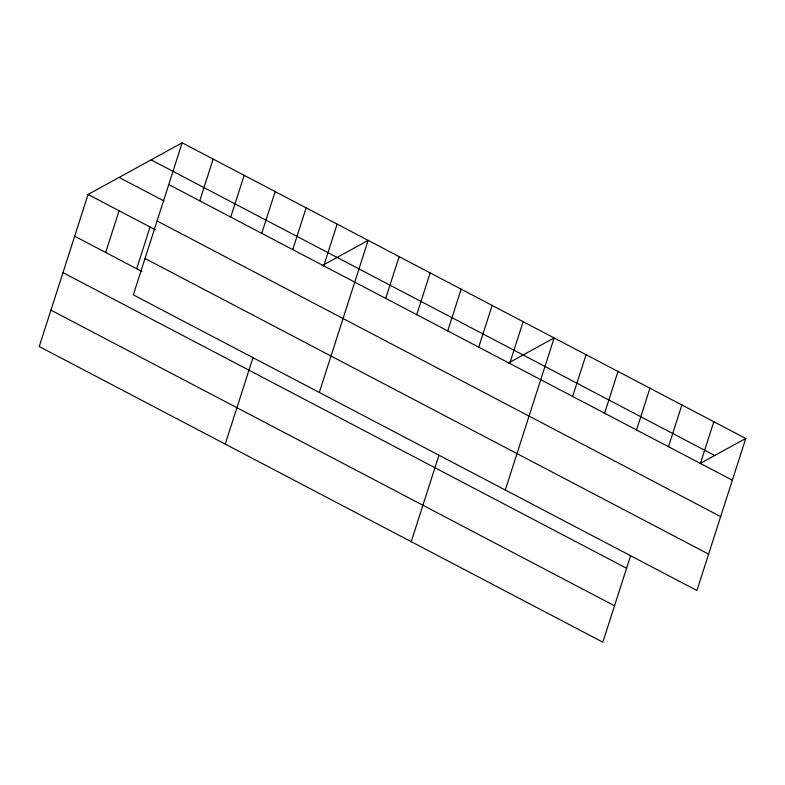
<?xml version="1.0" encoding="UTF-8"?>
<svg xmlns="http://www.w3.org/2000/svg" width="785" height="785" viewBox="0 0 785 785"><rect width="100%" height="100%" fill="white"/><g stroke="black" fill="none" stroke-linecap="round" stroke-linejoin="round"><path stroke-width="1.18" d="M182.159 142.811L133.332 294.885L696.923 590.526L745.75 438.462L182.159 142.811L88.077 194.474L39.25 346.538L602.841 642.189L630.59 555.751M105.671 252.476L119.075 210.733M136.668 268.745L150.072 226.993M199.753 200.823L213.157 159.08M230.751 217.082L244.155 175.34M261.748 233.341L275.152 191.599M225.236 444.104L252.986 357.675M292.746 249.601L306.15 207.858M323.744 265.86L337.148 224.118M319.318 392.441L368.145 240.377L322.164 265.624M385.739 298.378L399.143 256.636M416.737 314.648L430.141 272.895M447.735 330.907L461.138 289.155M411.222 541.67L438.972 455.231M478.732 347.166L492.136 305.424M509.73 363.426L523.134 321.683M505.305 490.007L554.131 337.942L508.15 363.18M572.667 396.435L586.061 354.692M604.597 413.195L618.001 371.442M636.537 429.945L649.941 388.202M668.477 446.694L681.88 404.952M700.406 463.454L713.81 421.702M699.769 463.7L745.75 438.462M151.112 159.865L714.703 455.506M168.755 184.563L732.346 480.204M119.124 177.43L164.016 200.98M157.069 220.968L720.659 516.609M88.077 194.474L155.41 229.799M145.029 258.471L708.619 554.122M74.673 236.216L142.006 271.541M62.986 272.621L626.577 568.271M50.937 310.134L614.527 605.775"/></g></svg>
